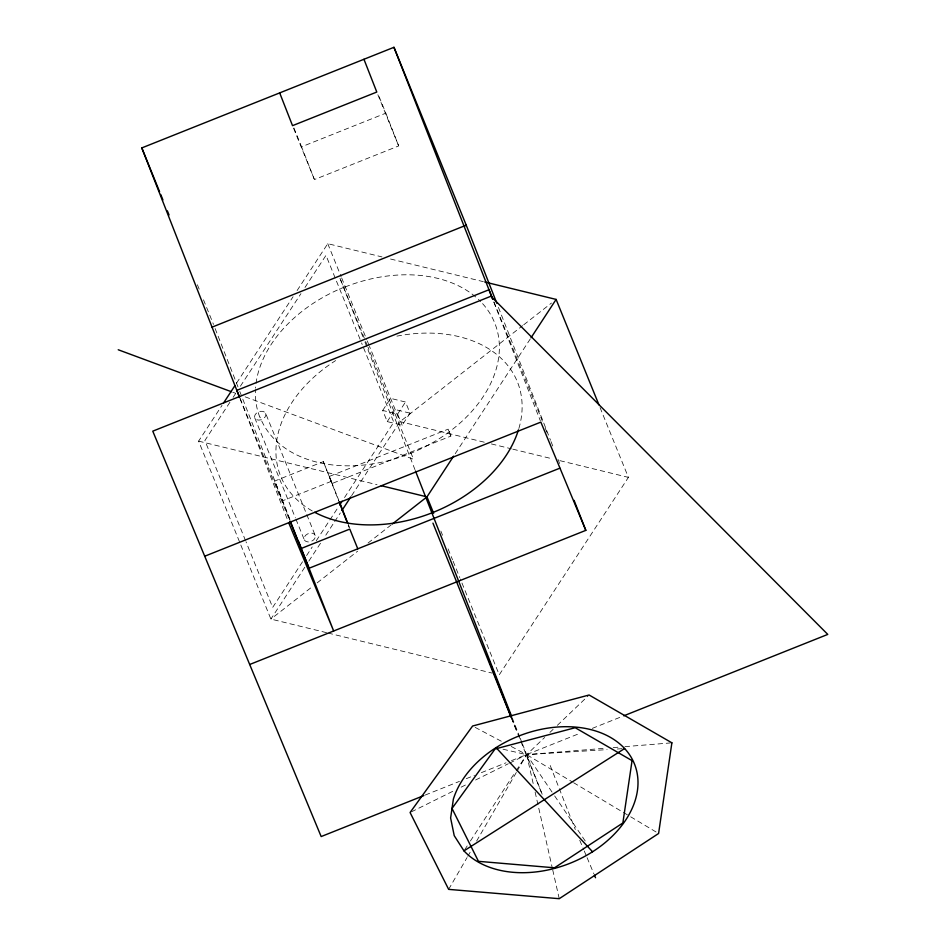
<?xml version="1.0" encoding="UTF-8"?>
<svg xmlns="http://www.w3.org/2000/svg" width="946" height="946" viewBox="0 0 946 946"><rect width="100%" height="100%" fill="white"/><g stroke="black" fill="none" stroke-linecap="round" stroke-linejoin="round"><path stroke-width="0.71" stroke-dasharray="4.73 3.55" d="M448.641 889.37L467.04 857.596M467.773 856.331L470.718 851.246M476.607 841.077L516.339 772.433M517.072 771.167L526.65 754.648L544.648 737.454M464.782 849.638L467.182 845.937M470.399 841.006L515.393 771.912M516.197 770.683L526.65 754.648L605.866 748.191M326.559 632.673L270.899 619.086L198.613 441.132L222.026 405.349M236.547 383.13L293.059 296.748M297.091 290.576L327.765 243.678L381.995 256.922M229.913 402.251L204.88 440.529L245.44 540.391M233.142 397.32L235.554 393.619M240.402 386.205L300.958 293.627M305.002 287.454L325.992 255.349L361.017 341.565M382.704 410.446L390.603 398.372L405.515 402.015L410.044 413.166L402.145 425.239L387.233 421.597L382.704 410.446L397.616 414.088L402.145 425.239M387.233 421.597L395.132 409.535L410.044 413.166M397.616 414.088L405.515 402.015M302.543 561.747L272.673 607.415L245.995 541.751M306.587 555.574L312.239 546.93M316.271 540.757L338.077 507.423M344.533 497.549L393.784 422.247L361.573 342.937M304.801 567.257L270.899 619.086L312.523 586.496M308.834 561.084L320.942 542.578M325.791 535.176L333.855 522.831M334.671 521.601L340.312 512.957M351.616 495.68L400.052 421.632L522.594 325.672M455.227 453.69L530.292 338.916M600.048 407.56L628.404 477.375L499.263 674.829L460.335 579.011M549.933 732.405L553.114 729.366M557.348 725.334L588.045 696.008M523.753 324.774L551.494 303.039M317.147 582.878L357.612 551.199M368.018 543.051L391.136 524.935M344.9 286.863L344.711 286.945A126.445 89.397 -22.1 0 0 255.538 388.144M411.392 811.869L454.612 790.407M461.163 787.155L467.702 783.903M475.566 780.012L508.309 763.753M509.622 763.103L526.65 754.648L607.084 749.634M385.838 113.165L398.68 145.932L314.415 179.563L301.573 146.796L385.838 113.165L378.175 94.304M289.961 520.194L274.624 481.065L323.343 461.613L338.751 500.221M332.141 483.477L329.326 476.441L448.12 429.177L450.875 436.106L332.141 483.477L330.71 479.965M331.348 481.325L282.629 500.777L274.624 481.065M425.227 795.042L459.46 781.384M466.307 778.653L474.525 775.377M481.372 772.646L506.015 762.807M511.49 760.619L579.945 733.304M592.267 728.385L622.397 716.37M613.197 747.6L619.074 747.127M624.939 746.642L670.418 742.941M617.324 748.995L623.178 748.629M503.012 749.22L526.65 754.648L572.318 781.928M390.556 259.015L483.335 281.66M484.257 442.196L400.052 421.632L369.472 346.354M491.388 443.934L511.372 448.806M512.803 449.161L552.76 458.916M559.902 460.655L628.404 477.375M198.613 441.132L377.016 484.683M327.99 633.028L492.121 673.091M232.751 392.235L235.507 393.252M245.168 396.835L413.508 459.259L367.994 347.217M475.164 727.379L502.196 741.699M511.207 746.465L526.65 754.648L553.836 794.711M573.583 782.697L629.409 816.043M630.675 816.8L658.593 833.485M554.652 795.929L585.964 842.058M329.326 476.441L330.757 479.953M579.756 840.285L583.706 849.65M584.261 850.986L586.52 856.331M587.088 857.667L593.84 873.726M450.816 435.988L448.061 429.058M493.989 302.058L542.342 421.1M545.121 427.947L547.9 434.782M377.88 94.742L398.68 145.932M293.91 127.935L301.573 146.796M293.615 128.36L314.415 179.563M327.765 243.678L341.104 276.539M341.66 277.911L366.681 339.508M367.249 340.879L368.916 344.983M367.438 345.858L339.685 277.533L362.791 336.54M440.871 531.096L442.539 535.211M448.097 548.893L452.555 559.843M453.11 561.215L459.78 577.639M265.696 413.497A5.889 4.162 -22.1 0 1 258.814 420.13A5.889 4.162 -22.1 0 1 256.177 413.414A5.889 4.162 -22.1 0 1 265.696 413.497L315.184 535.341A5.889 4.162 -22.1 0 1 308.301 541.963A5.889 4.162 -22.1 0 1 305.676 535.259A5.889 4.162 -22.1 0 1 315.184 535.341M254.758 417.86L295.353 517.793M295.909 519.165L304.257 539.705M197.383 284.746L200.162 291.593M203.496 299.799L213.5 324.431M240.142 398.55L289.429 519.898M511.585 718.452L520.347 740.21M520.891 741.558L542.129 794.297M498.424 307.367L550.501 440.233M551.033 441.605L553.717 448.451M558.01 459.401L559.63 463.516M493.788 302.034L540.32 420.734M550.217 765.515L558.767 787.308M559.299 788.668L575.31 829.524M364.943 342.026L414.951 469.63M512.164 717.683L519.673 736.851M520.205 738.223L521.814 742.326M522.358 743.698L542.164 794.238M511.242 717.234L516.54 730.738M348.27 524.51L349.334 527.218M323.343 461.613L338.68 500.753M348.199 525.042L349.263 527.738M215.12 328.534L239.232 390.048M239.764 391.419L290.032 519.661M240.024 398.562L287.619 519.993M526.65 754.648L533.485 784.896M535.117 792.098L552.393 868.452M552.712 869.894L559.24 898.7M259.736 417.056L259.712 416.914A126.445 89.397 -22.1 0 1 255.455 389.586M396.906 336.137A127.426 90.107 -21.4 0 1 518.467 429.839M312.227 510.923A127.426 90.107 -21.4 0 1 335.641 360.58M482.578 303.619A126.445 89.397 -22.1 0 1 424.979 446.819A126.445 89.397 -22.1 0 1 260.008 417.032M345.054 286.993A126.445 89.397 -22.1 0 1 480.639 301.549"/><path stroke-width="1.42" d="M223.634 402.878L234.939 385.601M339.685 504.951L342.109 501.25M341.932 510.485L350.812 496.91M453.607 456.149L426.977 496.875L392.294 524.037M531.096 337.675L556.118 299.421L484.754 282.003M463.978 850.868A96.989 68.585 -21.4 0 0 611.695 836.761A96.989 68.585 -21.4 0 0 589.748 729.354A96.989 68.585 -21.4 0 0 453.382 799.063L450.615 817.983L454.222 835.649L463.978 850.868L624.632 748.534M239.492 397.19L141.805 147.919L393.962 47.3L466.224 225.172L496.816 303.252M463.481 226.271L466.224 225.172L212.046 327.162M204.726 556.224L540.852 422.105L585.822 530.363L249.697 664.494M559.866 468.175L309.07 568.25L289.984 521.27M423.855 795.586L321.167 836.56L152.767 431.163L490.927 296.24L827.774 634.411L623.757 715.815M381.297 485.724L426.977 496.875L433.646 513.3M118.226 349.76L231.368 391.715M496.059 747.624L592.551 851.778M594.407 875.062L595.531 877.734M288.684 522.724L333.654 630.982L298.487 541.254M556.118 299.421L598.936 404.829M492.878 299.326L488.987 289.748L236.819 390.367L239.586 397.19M357.789 548.81L349.784 529.086L301.065 548.538L290.481 521.542M141.805 147.919L159.59 191.707M160.702 194.438L162.925 199.913M167.371 210.863L169.038 214.967M432.949 523.138L511.041 717.08M574.068 500.363L585.822 530.363M393.962 47.3L492.724 299.303M363.95 59.279L376.792 92.046L292.527 125.664L279.685 92.897M415.483 471.002L511.62 716.311M489.011 660.521L511.242 717.234M339.283 501.569L347.75 523.162M339.212 502.101L347.147 522.346M518.467 429.839A127.426 90.107 -21.4 0 1 314.711 512.294M671.885 742.823L658.593 833.485L559.24 898.7L448.641 889.37L410.079 812.519L472.598 726.02L589.11 695.003L671.885 742.823M632.058 760.643L622.858 822.985L554.498 867.801L478.463 861.333L452.011 808.463L495.054 748.995L575.192 727.711L632.058 760.643"/></g></svg>
